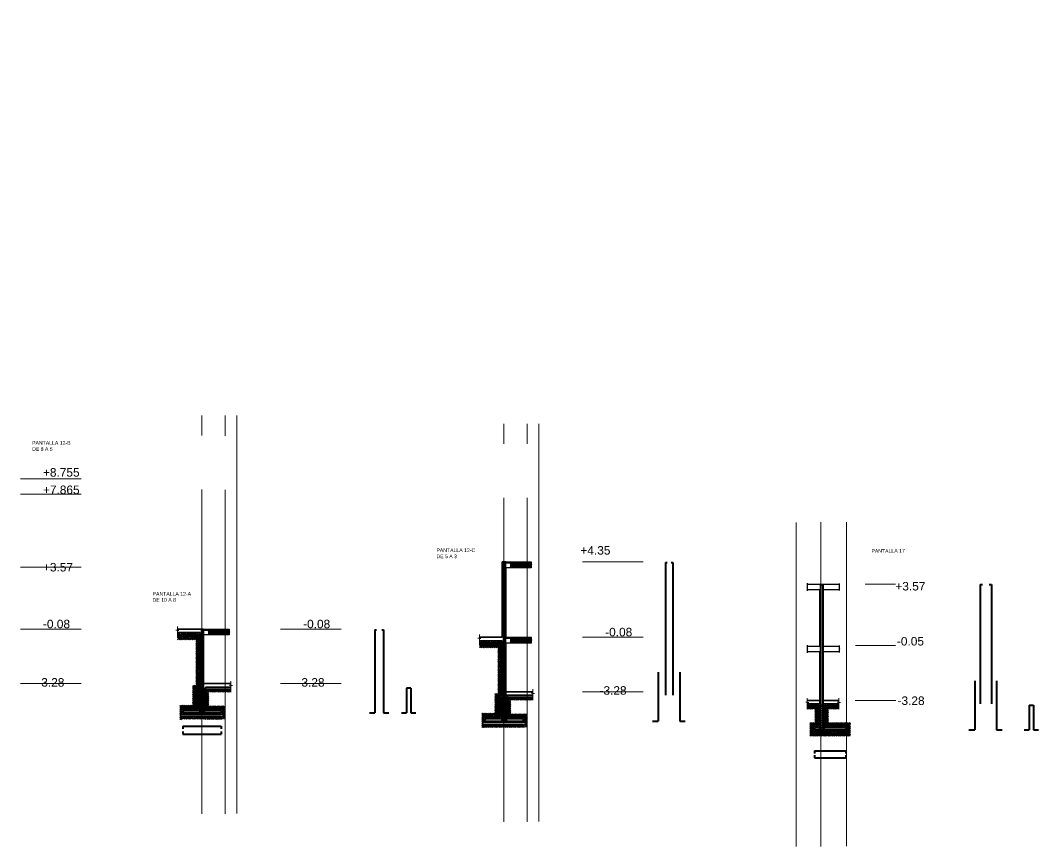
# Model space of a CAD drawing. Header units: millimetres. Extents: x 1130 to 2176, y -195 to 376.
# Drawn here: x 1822.8 to 1882.7, y 72.3 to 120.9 of the extents above; entities that cross this region are included whole.
import ezdxf

# ---------------------------------------------------------------- set-up
doc = ezdxf.new("R2010")
doc.units = ezdxf.units.MM
doc.linetypes.add('CENTER2', pattern=[28.575, 19.05, -3.175, 3.175, -3.175])
for name, color, linetype in [('A- TEXTO 1', 7, 'Continuous'), ('DLOSA', 4, 'Continuous'), ('EDIS-MURO PERIMETRAL', 3, 'Continuous'), ('TEXTURA', 8, 'Continuous')]:
    doc.layers.add(name, color=color, linetype=linetype)
for name, color, linetype, lineweight in [('EDIS-CONCRETO BAJA RESIST', 8, 'Continuous', 9), ('EDIS-EJES COLUMNAS', 9, 'CENTER2', 15), ('EDIS-ESTRIBOS', 3, 'Continuous', 15), ('EDIS-PANTALLAS', 3, 'Continuous', 15), ('EDIS-PEDESTALES', 4, 'Continuous', 13), ('EDIS-PL-DIMENSION', 8, 'Continuous', 13), ('EDIS-REFUERZOS DETALLES', 7, 'Continuous', 40), ('EDIS-TIERRA', 8, 'Continuous', 13), ('Est-PL-DIMENSION', 8, 'Continuous', 13), ('G-ANNO-TEXT', 5, 'Continuous', 9)]:
    doc.layers.add(name, color=color, linetype=linetype, lineweight=lineweight)
doc.styles.add('Arial_1', font='arial.ttf', dxfattribs={"height": 0.2})
doc.styles.add('style1', font='arial.ttf', dxfattribs={"height": 0.2})
pattern_1 = [(0, (0, 0), (0, 6.985), [5.08, -1.905]), (90, (0, 0), (-6.985, 4e-16), [5.08, -1.905])]
pattern_2 = [(50, (-12.89823, 82.06859), (0.142104042, -0.012432487), [0.014859, -0.163449]), (355, (-12.89823, 82.06859), (-0.027489869, 0.149024339), [0.0118872, -0.130759656]), (100.451445, (-12.88639, 82.06756), (0.114614173, 0.136591846), [0.012628207, -0.138910391]), (46.1842, (-12.89823, 82.10822), (0.211441652, -0.032793016), [0.0222885, -0.2451735]), (96.635558, (-12.8806, 82.10548), (0.185175225, 0.192992377), [0.018942318, -0.208365774]), (351.184151, (-12.89823, 82.10822), (0.185175225, 0.192992377), [0.017830774, -0.19613859]), (21, (-12.87842, 82.09831), (0.118259225, -0.0797668546), [0.014859, -0.163449]), (326, (-12.87842, 82.09831), (0.048205582, 0.143666614), [0.0118872, -0.1307592]), (71.451445, (-12.86856, 82.09166), (0.166464807, 0.06389976), [0.012628207, -0.138910151]), (37.5, (-12.89823, 82.06859), (0.0024091105, 0.0659529303), [0, -0.12917424, 0, -0.1327404, 0, -0.1312545]), (7.5, (-12.89823, 82.06859), (0.0521193368, 0.0781408484), [0, -0.07568184, 0, -0.12620244, 0, -0.0500253]), (327.5, (-12.94241, 82.06859), (0.1057606642, -0.0044684203), [0, -0.04953, 0, -0.1545336, 0, -0.2050542]), (317.5, (-12.96222, 82.06859), (0.1155407615, 0.019832663), [0, -0.064389, 0, -0.10262616, 0, -0.1456182])]
pattern_3 = [(45, (15.29358, 0), (6e-17, 0.224506403), [0.15875, -0.15875]), (45, (15.25149, 0.0421), (6e-17, 0.224506403), [0.15875, -0.15875]), (45, (15.2094, 0.08419), (6e-17, 0.224506403), [0.15875, -0.15875]), (135, (15.2094, 0.11225), (-0.224506403, 6e-17), [0.15875, -0.15875]), (135, (15.25149, 0.15435), (-0.224506403, 6e-17), [0.15875, -0.15875]), (135, (15.29358, 0.19644), (-0.224506403, 6e-17), [0.15875, -0.15875])]
pattern_4 = [(50, (4.85512, 81.59413), (0.142104042, -0.012432487), [0.014859, -0.163449]), (355, (4.85512, 81.59413), (-0.027489869, 0.149024339), [0.0118872, -0.130759656]), (100.451445, (4.86696, 81.5931), (0.114614173, 0.136591846), [0.012628207, -0.138910391]), (46.1842, (4.85512, 81.63376), (0.211441652, -0.032793016), [0.0222885, -0.2451735]), (96.635558, (4.87274, 81.63102), (0.185175225, 0.192992377), [0.018942318, -0.208365774]), (351.184151, (4.85512, 81.63376), (0.185175225, 0.192992377), [0.017830774, -0.19613859]), (21, (4.87493, 81.62385), (0.118259225, -0.0797668546), [0.014859, -0.163449]), (326, (4.87493, 81.62385), (0.048205582, 0.143666614), [0.0118872, -0.1307592]), (71.451445, (4.88479, 81.6172), (0.166464807, 0.06389976), [0.012628207, -0.138910151]), (37.5, (4.85512, 81.59413), (0.0024091105, 0.0659529303), [0, -0.12917424, 0, -0.1327404, 0, -0.1312545]), (7.5, (4.85512, 81.59413), (0.0521193368, 0.0781408484), [0, -0.07568184, 0, -0.12620244, 0, -0.0500253]), (327.5, (4.81094, 81.59413), (0.1057606642, -0.0044684203), [0, -0.04953, 0, -0.1545336, 0, -0.2050542]), (317.5, (4.79113, 81.59413), (0.1155407615, 0.019832663), [0, -0.064389, 0, -0.10262616, 0, -0.1456182])]
pattern_5 = [(45, (33.04694, -0.47446), (6e-17, 0.224506403), [0.15875, -0.15875]), (45, (33.00484, -0.43236), (6e-17, 0.224506403), [0.15875, -0.15875]), (45, (32.96275, -0.39027), (6e-17, 0.224506403), [0.15875, -0.15875]), (135, (32.96275, -0.3622), (-0.224506403, 6e-17), [0.15875, -0.15875]), (135, (33.00484, -0.32011), (-0.224506403, 6e-17), [0.15875, -0.15875]), (135, (33.04694, -0.27802), (-0.224506403, 6e-17), [0.15875, -0.15875])]

# ---------------------------------------------------------------- blocks, each defined once
blk = doc.blocks.new('*U1517')
at = {"layer": 'EDIS-REFUERZOS DETALLES', "linetype": 'ByBlock', "const_width": 0.02}
blk.add_lwpolyline([(0, -0.007, -1), (0, 0.007, -1)], format="xyb", close=True, dxfattribs=at)
blk = doc.blocks.new('*U1518')
at = {"layer": 'EDIS-PL-DIMENSION', "color": 0, "linetype": 'ByBlock', "lineweight": -2, "transparency": 16777216, "rotation": 270}
for p in [(1894.58, 7.087), (1894.58, 6.887), (1894.58, 6.687), (1894.58, 6.487), (1894.58, 6.287), (1894.58, 6.087), (1894.58, 5.887), (1894.58, 5.687), (1894.58, 5.487), (1894.58, 5.287), (1894.58, 5.087), (1894.58, 4.887), (1894.58, 4.687), (1894.58, 4.487), (1894.58, 4.287), (1894.58, 4.087), (1894.58, 3.887), (1894.58, 3.687), (1894.58, 3.487), (1894.58, 3.287), (1894.58, 3.087), (1894.58, 2.887), (1894.58, 2.687), (1894.58, 2.487), (1894.58, 2.287), (1894.58, 2.087), (1894.58, 1.887), (1894.58, 1.687), (1894.58, 1.487), (1894.58, 1.287), (1894.58, 1.087), (1894.58, 0.887), (1894.58, 0.687), (1894.58, 0.487), (1894.58, 0.287), (1894.58, 0.087)]:
    blk.add_blockref('*U1517', p, dxfattribs=at)
blk = doc.blocks.new('*U1519')
at = {"layer": 'EDIS-REFUERZOS DETALLES', "linetype": 'ByBlock', "const_width": 0.02}
blk.add_lwpolyline([(0, -0.007, -1), (0, 0.007, -1)], format="xyb", close=True, dxfattribs=at)
blk = doc.blocks.new('*U1520')
at = {"layer": 'EDIS-PL-DIMENSION', "color": 0, "linetype": 'ByBlock', "lineweight": -2, "transparency": 16777216, "rotation": 270}
for p in [(1894.58, 7.087), (1894.58, 6.887), (1894.58, 6.687), (1894.58, 6.487), (1894.58, 6.287), (1894.58, 6.087), (1894.58, 5.887), (1894.58, 5.687), (1894.58, 5.487), (1894.58, 5.287), (1894.58, 5.087), (1894.58, 4.887), (1894.58, 4.687), (1894.58, 4.487), (1894.58, 4.287), (1894.58, 4.087), (1894.58, 3.887), (1894.58, 3.687), (1894.58, 3.487), (1894.58, 3.287), (1894.58, 3.087), (1894.58, 2.887), (1894.58, 2.687), (1894.58, 2.487), (1894.58, 2.287), (1894.58, 2.087), (1894.58, 1.887), (1894.58, 1.687), (1894.58, 1.487), (1894.58, 1.287), (1894.58, 1.087), (1894.58, 0.887), (1894.58, 0.687), (1894.58, 0.487), (1894.58, 0.287), (1894.58, 0.087)]:
    blk.add_blockref('*U1519', p, dxfattribs=at)
blk = doc.blocks.new('*U2533')
at = {"layer": 'EDIS-REFUERZOS DETALLES', "linetype": 'ByBlock', "const_width": 0.02}
blk.add_lwpolyline([(0.008, -0.015, -1), (0.023, -0.016, -1)], format="xyb", close=True, dxfattribs=at)
blk = doc.blocks.new('*U2534')
at = {"layer": 'EDIS-PL-DIMENSION', "color": 0, "linetype": 'ByBlock', "lineweight": -2, "transparency": 16777216}
for p in [(1869.498, 79.296), (1869.648, 79.296), (1869.798, 79.296), (1869.948, 79.296), (1870.098, 79.296), (1870.248, 79.296), (1870.398, 79.296), (1870.548, 79.296), (1870.698, 79.296), (1870.848, 79.296), (1870.998, 79.296), (1871.148, 79.296), (1871.298, 79.296)]:
    blk.add_blockref('*U2533', p, dxfattribs=at)
blk = doc.blocks.new('*U2535')
at = {"layer": 'EDIS-REFUERZOS DETALLES', "linetype": 'ByBlock', "const_width": 0.02}
blk.add_lwpolyline([(0.008, -0.015, -1), (0.023, -0.016, -1)], format="xyb", close=True, dxfattribs=at)
blk = doc.blocks.new('*U2536')
at = {"layer": 'EDIS-PL-DIMENSION', "color": 0, "linetype": 'ByBlock', "lineweight": -2, "transparency": 16777216}
for p in [(1869.498, 79.296), (1869.648, 79.296), (1869.798, 79.296), (1869.948, 79.296), (1870.098, 79.296), (1870.248, 79.296), (1870.398, 79.296), (1870.548, 79.296), (1870.698, 79.296), (1870.848, 79.296), (1870.998, 79.296), (1871.148, 79.296), (1871.298, 79.296)]:
    blk.add_blockref('*U2535', p, dxfattribs=at)

msp = doc.modelspace()

# ---------------------------------------------------------------- hatches: boundary and pattern name
at = {"layer": 'EDIS-CONCRETO BAJA RESIST'}
h = msp.add_hatch(dxfattribs=at)
h.set_pattern_fill('AR-CONC', color=256, scale=0.00078)
h.set_pattern_definition(pattern_2)
h.paths.add_polyline_path([(1833.399, 84.866), (1832.054, 84.866), (1832.054, 84.766), (1833.399, 84.766)])
h = msp.add_hatch(dxfattribs=at)
h.set_pattern_fill('AR-CONC', color=256, scale=0.00078)
h.set_pattern_definition(pattern_4)
h.paths.add_polyline_path([(1851.152, 84.391), (1849.807, 84.391), (1849.807, 84.291), (1851.152, 84.291)])
h = msp.add_hatch(dxfattribs=at)
h.set_pattern_fill('AR-CONC', color=256, scale=0.00078)
h.set_pattern_definition(pattern_2)
h.paths.add_polyline_path([(1834.869, 81.666), (1833.699, 81.666), (1833.699, 81.566), (1834.869, 81.566)])
h.paths.add_polyline_path([(1835.195, 81.666), (1834.869, 81.666), (1834.869, 81.566), (1835.195, 81.566)])
h.paths.add_polyline_path([(1834.545, 80.071), (1834.707, 79.968)])
h.paths.add_polyline_path([(1834.707, 80.068), (1833.499, 80.066), (1833.499, 79.966), (1834.707, 79.968)])
h.paths.add_polyline_path([(1833.499, 80.066), (1832.3, 80.066), (1832.3, 79.966), (1833.499, 79.966)])
h = msp.add_hatch(dxfattribs=at)
h.set_pattern_fill('AR-CONC', color=256, scale=0.00078)
h.set_pattern_definition(pattern_4)
h.paths.add_polyline_path([(1852.622, 81.191), (1851.452, 81.191), (1851.452, 81.091), (1852.622, 81.091)])
h.paths.add_polyline_path([(1852.948, 81.191), (1852.622, 81.191), (1852.622, 81.091), (1852.948, 81.091)])
h.paths.add_polyline_path([(1852.299, 79.597), (1852.46, 79.494)])
h.paths.add_polyline_path([(1852.46, 79.594), (1851.252, 79.591), (1851.252, 79.491), (1852.46, 79.494)])
h.paths.add_polyline_path([(1851.252, 79.591), (1850.054, 79.591), (1850.054, 79.491), (1851.252, 79.491)])
h = msp.add_hatch(dxfattribs=at)
h.set_pattern_fill('AR-CONC', color=256, scale=0.00078)
h.set_pattern_definition([(50, (-24.71147, 80.58843), (0.142104042, -0.012432487), [0.014859, -0.163449]), (355, (-24.71147, 80.58843), (-0.027489869, 0.149024339), [0.0118872, -0.130759656]), (100.451445, (-24.69963, 80.58739), (0.114614173, 0.136591846), [0.012628207, -0.138910391]), (46.1842, (-24.71147, 80.62805), (0.211441652, -0.032793016), [0.0222885, -0.2451735]), (96.635558, (-24.69385, 80.62532), (0.185175225, 0.192992377), [0.018942318, -0.208365774]), (351.184151, (-24.71147, 80.62805), (0.185175225, 0.192992377), [0.017830774, -0.19613859]), (21, (-24.69166, 80.61814), (0.118259225, -0.0797668546), [0.014859, -0.163449]), (326, (-24.69166, 80.61814), (0.048205582, 0.143666614), [0.0118872, -0.1307592]), (71.451445, (-24.68181, 80.6115), (0.166464807, 0.06389976), [0.012628207, -0.138910151]), (37.5, (-24.711475, 80.588425), (0.0024091105, 0.0659529303), [0, -0.12917424, 0, -0.1327404, 0, -0.1312545]), (7.5, (-24.711475, 80.588425), (0.0521193368, 0.0781408484), [0, -0.07568184, 0, -0.12620244, 0, -0.0500253]), (327.5, (-24.755656, 80.588425), (0.1057606642, -0.0044684203), [0, -0.04953, 0, -0.1545336, 0, -0.2050542]), (317.5, (-24.77547, 80.588425), (0.1155407615, 0.019832663), [0, -0.064389, 0, -0.10262616, 0, -0.1456182])])
h.paths.add_polyline_path([(1870.936, 80.671), (1870.123, 80.671), (1870.123, 80.571), (1870.936, 80.571)])
h.paths.add_polyline_path([(1869.723, 80.671), (1869.079, 80.671), (1869.079, 80.571), (1869.723, 80.571)])
h.paths.add_polyline_path([(1871.423, 79.071), (1869.873, 79.071), (1869.873, 78.971), (1871.423, 78.971)])
h.paths.add_polyline_path([(1869.873, 79.071), (1869.423, 79.071), (1869.423, 78.971), (1869.873, 78.971)])
at = {"layer": 'EDIS-TIERRA'}
h = msp.add_hatch(dxfattribs=at)
h.set_pattern_fill('EARTH', color=256, scale=0.025, angle=45)
h.set_pattern_definition(pattern_3)
h.paths.add_polyline_path([(1833.399, 84.766), (1832.054, 84.766), (1832.054, 84.438), (1833.145, 84.438), (1833.145, 81.766), (1832.952, 81.766), (1832.952, 80.602), (1832.199, 80.602), (1832.199, 79.742), (1832.299, 79.742), (1832.299, 80.366), (1833.299, 80.366), (1833.299, 81.666), (1833.399, 81.666)])
h = msp.add_hatch(dxfattribs=at)
h.set_pattern_fill('EARTH', color=256, scale=0.025, angle=45)
h.set_pattern_definition(pattern_5)
h.paths.add_polyline_path([(1851.152, 84.291), (1849.807, 84.291), (1849.807, 83.963), (1850.899, 83.963), (1850.899, 81.291), (1850.705, 81.291), (1850.705, 80.128), (1849.952, 80.128), (1849.952, 79.268), (1850.052, 79.268), (1850.052, 79.891), (1851.052, 79.891), (1851.052, 81.191), (1851.152, 81.191)])
h = msp.add_hatch(dxfattribs=at)
h.set_pattern_fill('EARTH', color=256, scale=0.025, angle=45)
h.set_pattern_definition([(45, (-12.89823, 82.06859), (5e-17, 0.224506403), [0.15875, -0.15875]), (45, (-12.94032, 82.11069), (5e-17, 0.224506403), [0.15875, -0.15875]), (45, (-12.98242, 82.15278), (5e-17, 0.224506403), [0.15875, -0.15875]), (135, (-12.98242, 82.18084), (-0.224506403, 5e-17), [0.15875, -0.15875]), (135, (-12.94032, 82.22294), (-0.224506403, 5e-17), [0.15875, -0.15875]), (135, (-12.89823, 82.26503), (-0.224506403, 5e-17), [0.15875, -0.15875])])
h.paths.add_polyline_path([(1834.869, 81.566), (1833.699, 81.566), (1833.699, 81.366), (1834.869, 81.366)])
h.paths.add_polyline_path([(1835.195, 81.533), (1835.195, 81.566), (1834.869, 81.566), (1834.869, 81.366), (1835.195, 81.366)])
h.paths.add_polyline_path([(1834.713, 79.963), (1832.294, 79.966), (1832.294, 79.768), (1834.713, 79.766)])
h.paths.add_polyline_path([(1834.557, 79.961), (1834.713, 79.766)], flags=16)
h = msp.add_hatch(dxfattribs=at)
h.set_pattern_fill('EARTH', color=256, scale=0.025, angle=45)
h.set_pattern_definition(pattern_3)
h.paths.add_polyline_path([(1833.899, 81.366), (1833.699, 81.366), (1833.699, 80.366), (1834.699, 80.366), (1834.699, 79.786), (1834.869, 79.786), (1834.869, 80.566), (1833.899, 80.566)])
h = msp.add_hatch(dxfattribs=at)
h.set_pattern_fill('EARTH', color=256, scale=0.025, angle=45)
h.set_pattern_definition([(45, (4.85512, 81.59413), (5e-17, 0.224506403), [0.15875, -0.15875]), (45, (4.81303, 81.63623), (5e-17, 0.224506403), [0.15875, -0.15875]), (45, (4.77093, 81.67832), (5e-17, 0.224506403), [0.15875, -0.15875]), (135, (4.77093, 81.70639), (-0.224506403, 5e-17), [0.15875, -0.15875]), (135, (4.81303, 81.74848), (-0.224506403, 5e-17), [0.15875, -0.15875]), (135, (4.85512, 81.79057), (-0.224506403, 5e-17), [0.15875, -0.15875])])
h.paths.add_polyline_path([(1852.622, 81.091), (1851.452, 81.091), (1851.452, 80.891), (1852.622, 80.891)])
h.paths.add_polyline_path([(1852.948, 81.059), (1852.948, 81.091), (1852.622, 81.091), (1852.622, 80.891), (1852.948, 80.891)])
h.paths.add_polyline_path([(1852.466, 79.489), (1850.048, 79.491), (1850.048, 79.294), (1852.466, 79.291)])
h.paths.add_polyline_path([(1852.31, 79.487), (1852.466, 79.291)], flags=16)
h = msp.add_hatch(dxfattribs=at)
h.set_pattern_fill('EARTH', color=256, scale=0.025, angle=45)
h.set_pattern_definition(pattern_5)
h.paths.add_polyline_path([(1851.652, 80.891), (1851.452, 80.891), (1851.452, 79.891), (1852.452, 79.891), (1852.452, 79.312), (1852.622, 79.312), (1852.622, 80.091), (1851.652, 80.091)])
h = msp.add_hatch(dxfattribs=at)
h.set_pattern_fill('EARTH', color=256, scale=0.025, angle=45)
h.set_pattern_definition([(45, (-24.71147, 80.58843), (0, 0.224506403), [0.15875, -0.15875]), (45, (-24.75357, 80.63052), (0, 0.224506403), [0.15875, -0.15875]), (45, (-24.79566, 80.67261), (0, 0.224506403), [0.15875, -0.15875]), (135, (-24.79566, 80.70068), (-0.224506403, 0), [0.15875, -0.15875]), (135, (-24.75357, 80.74277), (-0.224506403, 0), [0.15875, -0.15875]), (135, (-24.71147, 80.78487), (-0.224506403, 0), [0.15875, -0.15875])])
h.paths.add_polyline_path([(1871.388, 78.971), (1869.873, 78.971), (1869.873, 78.771), (1871.388, 78.771)])
h.paths.add_polyline_path([(1869.873, 78.971), (1869.423, 78.971), (1869.423, 79.071), (1869.423, 79.371), (1869.723, 79.371), (1869.723, 80.571), (1869.079, 80.571), (1869.079, 80.534), (1869.079, 80.371), (1869.523, 80.371), (1869.523, 79.571), (1869.223, 79.571), (1869.223, 78.771), (1869.873, 78.771)])
h.paths.add_polyline_path([(1871.388, 79.571), (1870.323, 79.571), (1870.323, 80.371), (1870.936, 80.371), (1870.936, 80.534), (1870.936, 80.571), (1870.123, 80.571), (1870.123, 79.371), (1871.388, 79.371)])
h.paths.add_polyline_path([(1871.623, 79.571), (1871.388, 79.571), (1871.388, 79.371), (1871.423, 79.371), (1871.423, 79.071), (1871.423, 78.971), (1871.388, 78.971), (1871.388, 78.771), (1871.623, 78.771)])
at = {"layer": 'TEXTURA'}
h = msp.add_hatch(dxfattribs=at)
h.set_pattern_fill('ANGLE', color=0)
h.set_pattern_definition(pattern_1)
h.paths.add_polyline_path([(1834.337, 120.85, 1), (1834.355, 120.85, 1)])
h.paths.add_polyline_path([(1834.45, 120.85, 1), (1834.432, 120.85, 1)])
h.paths.add_polyline_path([(1834.527, 120.85, 1), (1834.545, 120.85, 1)])
h.paths.add_polyline_path([(1834.545, 120.793, 1), (1834.527, 120.793, 1)])
h.paths.add_polyline_path([(1834.355, 120.793, 1), (1834.337, 120.793, 1)])
h.paths.add_polyline_path([(1834.432, 120.793, 1), (1834.45, 120.793, 1)])
h = msp.add_hatch(dxfattribs=at)
h.set_pattern_fill('ANGLE', color=0)
h.set_pattern_definition([(0, (-0.041, -0.941), (0, 6.985), [5.08, -1.905]), (90, (-0.041, -0.941), (-6.985, 4e-16), [5.08, -1.905])])
h.paths.add_polyline_path([(1834.296, 119.909, 1), (1834.314, 119.909, 1)])
h.paths.add_polyline_path([(1834.409, 119.909, 1), (1834.391, 119.909, 1)])
h.paths.add_polyline_path([(1834.486, 119.909, 1), (1834.504, 119.909, 1)])
h.paths.add_polyline_path([(1834.504, 119.852, 1), (1834.486, 119.852, 1)])
h.paths.add_polyline_path([(1834.314, 119.852, 1), (1834.296, 119.852, 1)])
h.paths.add_polyline_path([(1834.391, 119.852, 1), (1834.409, 119.852, 1)])
h = msp.add_hatch(dxfattribs=at)
h.set_pattern_fill('ANGLE', color=0)
h.set_pattern_definition([(0, (0, -0.197), (0, 6.985), [5.08, -1.905]), (90, (0, -0.197), (-6.985, 4e-16), [5.08, -1.905])])
h.paths.add_polyline_path([(1834.296, 119.712, 1), (1834.314, 119.712, 1)])
h.paths.add_polyline_path([(1834.296, 119.655, 1), (1834.314, 119.655, 1)])
h.paths.add_polyline_path([(1834.391, 119.655, 1), (1834.409, 119.655, 1)])
h.paths.add_polyline_path([(1834.391, 119.712, 1), (1834.409, 119.712, 1)])
h.paths.add_polyline_path([(1834.504, 119.655, 1), (1834.486, 119.655, 1)])
h.paths.add_polyline_path([(1834.504, 119.712, 1), (1834.486, 119.712, 1)])
h = msp.add_hatch(dxfattribs=at)
h.set_pattern_fill('ANGLE', color=0)
h.set_pattern_definition(pattern_1)
h.paths.add_polyline_path([(1834.296, 119.712, 1), (1834.314, 119.712, 1)])
h.paths.add_polyline_path([(1834.296, 119.655, 1), (1834.314, 119.655, 1)])
h.paths.add_polyline_path([(1834.409, 119.655, 1), (1834.391, 119.655, 1)])
h.paths.add_polyline_path([(1834.391, 119.712, 1), (1834.409, 119.712, 1)])
h.paths.add_polyline_path([(1834.486, 119.712, 1), (1834.504, 119.712, 1)])
h.paths.add_polyline_path([(1834.504, 119.655, 1), (1834.486, 119.655, 1)])

# ---------------------------------------------------------------- linework, layer by layer
at = {"layer": 'DLOSA', "ltscale": 0.2}
for p, q in [((1851.352, 89.021), (1852.852, 89.021)), ((1851.352, 88.701), (1852.852, 88.701)), ((1869.079, 87.721), (1870.963, 87.721)), ((1869.079, 87.401), (1869.823, 87.401)), ((1870.023, 87.401), (1870.963, 87.401)), ((1833.599, 85.066), (1835.099, 85.066)), ((1833.599, 84.746), (1835.099, 84.746)), ((1851.352, 84.591), (1852.852, 84.591)), ((1851.352, 84.271), (1852.852, 84.271)), ((1869.079, 84.071), (1869.823, 84.071)), ((1870.023, 84.071), (1870.963, 84.071)), ((1869.079, 83.751), (1869.823, 83.751)), ((1870.023, 83.751), (1870.963, 83.751))]:
    msp.add_line(p, q, dxfattribs=at)
at = {"layer": 'DLOSA', "color": 6, "ltscale": 0.2}
for p, q in [((1851.352, 88.966), (1852.852, 88.966)), ((1833.599, 85.011), (1835.099, 85.011)), ((1851.352, 84.536), (1852.852, 84.536))]:
    msp.add_line(p, q, dxfattribs=at)
at = {"layer": 'DLOSA', "color": 3, "ltscale": 0.2}
for p, q in [((1851.652, 88.901), (1852.052, 88.901)), ((1851.652, 88.851), (1852.052, 88.851)), ((1851.652, 88.801), (1852.052, 88.801)), ((1851.652, 88.751), (1852.052, 88.751)), ((1851.702, 88.701), (1851.702, 88.951)), ((1851.752, 88.701), (1851.752, 88.951)), ((1851.802, 88.701), (1851.802, 88.951)), ((1851.852, 88.701), (1851.852, 88.951)), ((1851.902, 88.701), (1851.902, 88.951)), ((1851.952, 88.701), (1851.952, 88.951)), ((1852.002, 88.701), (1852.002, 88.951)), ((1852.152, 88.901), (1852.552, 88.901)), ((1852.152, 88.851), (1852.552, 88.851)), ((1852.152, 88.801), (1852.552, 88.801)), ((1852.152, 88.751), (1852.552, 88.751)), ((1852.202, 88.701), (1852.202, 88.951)), ((1852.252, 88.701), (1852.252, 88.951)), ((1852.302, 88.701), (1852.302, 88.951)), ((1852.352, 88.701), (1852.352, 88.951)), ((1852.402, 88.701), (1852.402, 88.951)), ((1852.452, 88.701), (1852.452, 88.951)), ((1852.502, 88.701), (1852.502, 88.951)), ((1852.652, 88.901), (1852.852, 88.901)), ((1852.652, 88.851), (1852.852, 88.851)), ((1852.652, 88.801), (1852.852, 88.801)), ((1852.652, 88.751), (1852.852, 88.751)), ((1852.702, 88.701), (1852.702, 88.951)), ((1852.752, 88.701), (1852.752, 88.951)), ((1852.802, 88.701), (1852.802, 88.951)), ((1833.949, 84.746), (1833.949, 84.996)), ((1833.999, 84.746), (1833.999, 84.996)), ((1834.049, 84.746), (1834.049, 84.996)), ((1834.099, 84.746), (1834.099, 84.996)), ((1834.149, 84.746), (1834.149, 84.996)), ((1834.199, 84.746), (1834.199, 84.996)), ((1834.249, 84.746), (1834.249, 84.996)), ((1834.449, 84.746), (1834.449, 84.996)), ((1834.499, 84.746), (1834.499, 84.996)), ((1834.549, 84.746), (1834.549, 84.996)), ((1834.599, 84.746), (1834.599, 84.996)), ((1834.649, 84.746), (1834.649, 84.996)), ((1834.699, 84.746), (1834.699, 84.996)), ((1834.749, 84.746), (1834.749, 84.996)), ((1834.949, 84.746), (1834.949, 84.996)), ((1834.999, 84.746), (1834.999, 84.996)), ((1835.049, 84.746), (1835.049, 84.996)), ((1833.899, 84.946), (1834.299, 84.946)), ((1833.899, 84.896), (1834.299, 84.896)), ((1833.899, 84.846), (1834.299, 84.846)), ((1833.899, 84.796), (1834.299, 84.796)), ((1834.399, 84.946), (1834.799, 84.946)), ((1834.399, 84.896), (1834.799, 84.896)), ((1834.399, 84.846), (1834.799, 84.846)), ((1834.399, 84.796), (1834.799, 84.796)), ((1834.899, 84.946), (1835.099, 84.946)), ((1834.899, 84.896), (1835.099, 84.896)), ((1834.899, 84.846), (1835.099, 84.846)), ((1834.899, 84.796), (1835.099, 84.796)), ((1851.652, 84.471), (1852.052, 84.471)), ((1851.652, 84.421), (1852.052, 84.421)), ((1851.702, 84.271), (1851.702, 84.521)), ((1851.752, 84.271), (1851.752, 84.521)), ((1851.802, 84.271), (1851.802, 84.521)), ((1851.852, 84.271), (1851.852, 84.521)), ((1851.902, 84.271), (1851.902, 84.521)), ((1851.952, 84.271), (1851.952, 84.521)), ((1852.002, 84.271), (1852.002, 84.521)), ((1852.152, 84.471), (1852.552, 84.471)), ((1852.152, 84.421), (1852.552, 84.421)), ((1852.202, 84.271), (1852.202, 84.521)), ((1852.252, 84.271), (1852.252, 84.521)), ((1852.302, 84.271), (1852.302, 84.521)), ((1852.352, 84.271), (1852.352, 84.521)), ((1852.402, 84.271), (1852.402, 84.521)), ((1852.452, 84.271), (1852.452, 84.521)), ((1852.502, 84.271), (1852.502, 84.521)), ((1852.652, 84.471), (1852.852, 84.471)), ((1852.652, 84.421), (1852.852, 84.421)), ((1852.702, 84.271), (1852.702, 84.521)), ((1852.752, 84.271), (1852.752, 84.521)), ((1852.802, 84.271), (1852.802, 84.521)), ((1851.652, 84.371), (1852.052, 84.371)), ((1851.652, 84.321), (1852.052, 84.321)), ((1852.152, 84.371), (1852.552, 84.371)), ((1852.152, 84.321), (1852.552, 84.321)), ((1852.652, 84.371), (1852.852, 84.371)), ((1852.652, 84.321), (1852.852, 84.321))]:
    msp.add_line(p, q, dxfattribs=at)
at = {"layer": 'DLOSA', "color": 2}
for p, q in [((1852.822, 88.851), (1852.882, 88.851)), ((1852.822, 88.851), (1852.852, 88.841)), ((1852.852, 89.021), (1852.852, 88.861)), ((1852.852, 88.861), (1852.882, 88.851)), ((1852.852, 88.841), (1852.852, 88.681)), ((1835.099, 85.066), (1835.099, 84.906)), ((1835.069, 84.896), (1835.129, 84.896)), ((1835.069, 84.896), (1835.099, 84.886)), ((1835.099, 84.906), (1835.129, 84.896)), ((1835.099, 84.886), (1835.099, 84.726)), ((1852.822, 84.421), (1852.882, 84.421)), ((1852.822, 84.421), (1852.852, 84.411)), ((1852.852, 84.591), (1852.852, 84.431)), ((1852.852, 84.431), (1852.882, 84.421)), ((1852.852, 84.411), (1852.852, 84.251))]:
    msp.add_line(p, q, dxfattribs=at)
at = {"layer": 'DLOSA', "ltscale": 0.2, "const_width": 0.01}
for points in [[(1851.397, 88.976, -1), (1851.407, 88.976)], [(1851.497, 88.976, -1), (1851.507, 88.976)], [(1851.597, 88.976, -1), (1851.607, 88.976)], [(1851.607, 88.901, 1), (1851.597, 88.901)], [(1851.607, 88.751, 1), (1851.597, 88.751)], [(1851.697, 88.976, -1), (1851.707, 88.976)], [(1851.797, 88.976, -1), (1851.807, 88.976)], [(1851.897, 88.976, -1), (1851.907, 88.976)], [(1851.997, 88.976, -1), (1852.007, 88.976)], [(1852.107, 88.976, 1), (1852.097, 88.976)], [(1852.107, 88.901, 1), (1852.097, 88.901)], [(1852.107, 88.751, 1), (1852.097, 88.751)], [(1852.207, 88.976, 1), (1852.197, 88.976)], [(1852.307, 88.976, 1), (1852.297, 88.976)], [(1852.407, 88.976, 1), (1852.397, 88.976)], [(1852.507, 88.976, 1), (1852.497, 88.976)], [(1852.607, 88.976, 1), (1852.597, 88.976)], [(1852.607, 88.901, 1), (1852.597, 88.901)], [(1852.607, 88.751, 1), (1852.597, 88.751)], [(1852.707, 88.976, 1), (1852.697, 88.976)], [(1852.807, 88.976, 1), (1852.797, 88.976)], [(1833.644, 85.021, -1), (1833.654, 85.021)], [(1833.744, 85.021, -1), (1833.754, 85.021)], [(1833.844, 85.021, -1), (1833.854, 85.021)], [(1833.944, 85.021, -1), (1833.954, 85.021)], [(1834.044, 85.021, -1), (1834.054, 85.021)], [(1834.144, 85.021, -1), (1834.154, 85.021)], [(1834.244, 85.021, -1), (1834.254, 85.021)], [(1834.354, 85.021, 1), (1834.344, 85.021)], [(1834.454, 85.021, 1), (1834.444, 85.021)], [(1834.554, 85.021, 1), (1834.544, 85.021)], [(1834.654, 85.021, 1), (1834.644, 85.021)], [(1834.754, 85.021, 1), (1834.744, 85.021)], [(1834.854, 85.021, 1), (1834.844, 85.021)], [(1834.954, 85.021, 1), (1834.944, 85.021)], [(1835.054, 85.021, 1), (1835.044, 85.021)], [(1833.854, 84.946, 1), (1833.844, 84.946)], [(1833.854, 84.796, 1), (1833.844, 84.796)], [(1834.354, 84.946, 1), (1834.344, 84.946)], [(1834.354, 84.796, 1), (1834.344, 84.796)], [(1834.854, 84.946, 1), (1834.844, 84.946)], [(1834.854, 84.796, 1), (1834.844, 84.796)], [(1851.397, 84.546, -1), (1851.407, 84.546)], [(1851.497, 84.546, -1), (1851.507, 84.546)], [(1851.597, 84.546, -1), (1851.607, 84.546)], [(1851.607, 84.471, 1), (1851.597, 84.471)], [(1851.697, 84.546, -1), (1851.707, 84.546)], [(1851.797, 84.546, -1), (1851.807, 84.546)], [(1851.897, 84.546, -1), (1851.907, 84.546)], [(1851.997, 84.546, -1), (1852.007, 84.546)], [(1852.107, 84.546, 1), (1852.097, 84.546)], [(1852.107, 84.471, 1), (1852.097, 84.471)], [(1852.207, 84.546, 1), (1852.197, 84.546)], [(1852.307, 84.546, 1), (1852.297, 84.546)], [(1852.407, 84.546, 1), (1852.397, 84.546)], [(1852.507, 84.546, 1), (1852.497, 84.546)], [(1852.607, 84.546, 1), (1852.597, 84.546)], [(1852.607, 84.471, 1), (1852.597, 84.471)], [(1852.707, 84.546, 1), (1852.697, 84.546)], [(1852.807, 84.546, 1), (1852.797, 84.546)], [(1851.607, 84.321, 1), (1851.597, 84.321)], [(1852.107, 84.321, 1), (1852.097, 84.321)], [(1852.607, 84.321, 1), (1852.597, 84.321)]]:
    msp.add_lwpolyline(points, format="xyb", dxfattribs=at)
at = {"layer": 'DLOSA', "ltscale": 0.2}
for points in [[(1851.652, 88.701), (1851.652, 88.901), (1851.702, 88.951), (1852.002, 88.951), (1852.052, 88.901), (1852.052, 88.701)], [(1852.152, 88.701), (1852.152, 88.901), (1852.202, 88.951), (1852.502, 88.951), (1852.552, 88.901), (1852.552, 88.701)], [(1852.652, 88.701), (1852.652, 88.901), (1852.702, 88.951), (1852.852, 88.951)], [(1833.899, 84.746), (1833.899, 84.946), (1833.949, 84.996), (1834.249, 84.996), (1834.299, 84.946), (1834.299, 84.746)], [(1834.399, 84.746), (1834.399, 84.946), (1834.449, 84.996), (1834.749, 84.996), (1834.799, 84.946), (1834.799, 84.746)], [(1834.899, 84.746), (1834.899, 84.946), (1834.949, 84.996), (1835.099, 84.996)], [(1851.652, 84.271), (1851.652, 84.471), (1851.702, 84.521), (1852.002, 84.521), (1852.052, 84.471), (1852.052, 84.271)], [(1852.152, 84.271), (1852.152, 84.471), (1852.202, 84.521), (1852.502, 84.521), (1852.552, 84.471), (1852.552, 84.271)], [(1852.652, 84.271), (1852.652, 84.471), (1852.702, 84.521), (1852.852, 84.521)]]:
    msp.add_lwpolyline(points, dxfattribs=at)
at = {"layer": 'DLOSA', "color": 2}
for points in [[(1869.079, 87.772), (1869.079, 87.561), (1869.109, 87.551), (1869.049, 87.551), (1869.079, 87.541), (1869.079, 87.33)], [(1870.963, 87.762), (1870.963, 87.561), (1870.993, 87.551), (1870.933, 87.551), (1870.963, 87.541), (1870.963, 87.343)], [(1869.079, 84.122), (1869.079, 83.911), (1869.109, 83.901), (1869.049, 83.901), (1869.079, 83.891), (1869.079, 83.68)], [(1870.963, 84.112), (1870.963, 83.911), (1870.993, 83.901), (1870.933, 83.901), (1870.963, 83.891), (1870.963, 83.693)]]:
    msp.add_lwpolyline(points, dxfattribs=at)
at = {"layer": 'EDIS-CONCRETO BAJA RESIST'}
for p, q in [((1833.699, 81.566), (1835.195, 81.566)), ((1851.452, 81.091), (1852.948, 81.091)), ((1869.079, 80.571), (1869.723, 80.571)), ((1870.123, 80.571), (1870.936, 80.571)), ((1832.272, 79.966), (1834.636, 79.966)), ((1850.026, 79.491), (1852.389, 79.491)), ((1869.423, 78.971), (1871.423, 78.971))]:
    msp.add_line(p, q, dxfattribs=at)
at = {"layer": 'EDIS-EJES COLUMNAS', "linetype": 'CENTER2'}
for p, q in [((1833.499, 74.22), (1833.499, 97.623)), ((1834.869, 74.209), (1834.869, 97.623)), ((1851.252, 73.746), (1851.252, 97.148)), ((1852.622, 73.735), (1852.622, 97.148)), ((1868.423, 72.283), (1868.423, 92.271)), ((1869.873, 72.299), (1869.873, 92.172)), ((1871.388, 72.317), (1871.388, 92.067))]:
    msp.add_line(p, q, dxfattribs=at)
at = {"layer": 'EDIS-EJES COLUMNAS', "linetype": 'ByBlock'}
for p, q in [((1835.549, 74.235), (1835.549, 97.623)), ((1853.302, 73.76), (1853.302, 97.148))]:
    msp.add_line(p, q, dxfattribs=at)
at = {"layer": 'EDIS-ESTRIBOS', "linetype": 'ByBlock'}
for p, q in [((1833.624, 81.441), (1833.374, 81.441)), ((1833.624, 81.291), (1833.374, 81.291)), ((1833.624, 81.141), (1833.374, 81.141)), ((1833.624, 80.991), (1833.374, 80.991)), ((1833.624, 80.841), (1833.374, 80.841)), ((1851.377, 80.966), (1851.127, 80.966)), ((1851.377, 80.816), (1851.127, 80.816)), ((1833.624, 80.691), (1833.374, 80.691)), ((1833.624, 80.541), (1833.374, 80.541)), ((1833.624, 80.391), (1833.374, 80.391)), ((1851.377, 80.666), (1851.127, 80.666)), ((1851.377, 80.516), (1851.127, 80.516)), ((1851.377, 80.366), (1851.127, 80.366)), ((1851.377, 80.216), (1851.127, 80.216)), ((1869.798, 80.496), (1870.048, 80.496)), ((1869.798, 80.396), (1870.048, 80.396)), ((1869.798, 80.296), (1870.048, 80.296)), ((1851.377, 80.066), (1851.127, 80.066)), ((1851.377, 79.916), (1851.127, 79.916)), ((1869.798, 80.196), (1870.048, 80.196)), ((1869.798, 80.096), (1870.048, 80.096)), ((1869.798, 79.996), (1870.048, 79.996)), ((1869.798, 79.896), (1870.048, 79.896)), ((1869.798, 79.796), (1870.048, 79.796)), ((1869.798, 79.696), (1870.048, 79.696)), ((1869.798, 79.596), (1870.048, 79.596)), ((1869.798, 79.496), (1870.048, 79.496)), ((1869.798, 79.396), (1870.048, 79.396))]:
    msp.add_line(p, q, dxfattribs=at)
at = {"layer": 'EDIS-MURO PERIMETRAL', "lineweight": 35}
for p, q in [((1869.823, 87.401), (1869.823, 84.071)), ((1870.023, 87.401), (1870.023, 84.071)), ((1869.823, 83.751), (1869.823, 80.671)), ((1870.023, 83.751), (1870.023, 80.671))]:
    msp.add_line(p, q, dxfattribs=at)
at = {"layer": 'EDIS-PANTALLAS', "lineweight": 35}
for p, q in [((1851.152, 89.021), (1851.152, 84.591)), ((1851.152, 89.021), (1851.352, 89.021)), ((1851.352, 88.701), (1851.352, 84.591)), ((1833.599, 85.066), (1832.054, 85.066)), ((1833.399, 84.866), (1832.054, 84.866)), ((1833.399, 84.866), (1833.399, 81.666)), ((1833.599, 84.746), (1833.599, 81.866)), ((1851.152, 84.591), (1849.807, 84.591)), ((1851.152, 84.391), (1849.807, 84.391)), ((1851.152, 84.391), (1851.152, 81.191)), ((1851.352, 84.271), (1851.352, 81.191)), ((1833.599, 81.866), (1835.195, 81.866)), ((1833.699, 81.666), (1835.195, 81.666)), ((1851.352, 81.391), (1852.948, 81.391)), ((1851.352, 81.191), (1852.948, 81.191)), ((1869.079, 80.871), (1869.823, 80.871)), ((1870.023, 80.871), (1870.936, 80.871)), ((1832.299, 80.366), (1833.299, 80.366)), ((1832.299, 80.366), (1832.299, 80.066)), ((1833.699, 80.366), (1834.699, 80.366)), ((1834.699, 80.366), (1834.699, 80.066)), ((1869.079, 80.671), (1869.823, 80.671)), ((1870.023, 80.671), (1870.936, 80.671)), ((1832.299, 80.066), (1834.699, 80.066)), ((1850.052, 79.891), (1851.052, 79.891)), ((1850.052, 79.891), (1850.052, 79.591)), ((1851.452, 79.891), (1852.452, 79.891)), ((1852.452, 79.891), (1852.452, 79.591)), ((1850.052, 79.591), (1852.452, 79.591)), ((1869.423, 79.371), (1869.423, 79.071)), ((1869.423, 79.371), (1869.723, 79.371)), ((1869.423, 79.071), (1871.423, 79.071)), ((1870.123, 79.371), (1871.423, 79.371)), ((1871.423, 79.371), (1871.423, 79.071))]:
    msp.add_line(p, q, dxfattribs=at)
at = {"layer": 'EDIS-PEDESTALES', "lineweight": 35}
for p, q in [((1833.299, 81.666), (1833.299, 80.366)), ((1833.399, 81.666), (1833.299, 81.666)), ((1833.699, 81.666), (1833.699, 80.366)), ((1851.052, 81.191), (1851.052, 79.891)), ((1851.152, 81.191), (1851.052, 81.191)), ((1851.452, 81.191), (1851.452, 79.891)), ((1869.723, 80.671), (1869.723, 79.371)), ((1870.123, 80.671), (1870.123, 79.371))]:
    msp.add_line(p, q, dxfattribs=at)
at = {"layer": 'EDIS-PL-DIMENSION'}
for p, q in [((1826.391, 93.901), (1822.825, 93.901)), ((1826.391, 93.011), (1822.825, 93.011)), ((1826.391, 88.716), (1822.825, 88.716)), ((1859.438, 89.021), (1855.872, 89.021)), ((1874.267, 87.721), (1872.484, 87.721)), ((1826.391, 85.066), (1822.825, 85.066)), ((1841.685, 85.066), (1838.119, 85.066)), ((1832.054, 84.796), (1832.054, 84.596)), ((1859.438, 84.591), (1855.872, 84.591)), ((1849.807, 84.321), (1849.807, 84.121)), ((1874.267, 84.101), (1871.916, 84.101)), ((1826.391, 81.866), (1822.825, 81.866)), ((1835.195, 81.533), (1835.195, 81.366)), ((1841.685, 81.866), (1838.119, 81.866)), ((1852.948, 81.059), (1852.948, 80.891)), ((1859.438, 81.391), (1855.872, 81.391)), ((1874.294, 80.871), (1871.889, 80.871)), ((1869.079, 80.534), (1869.079, 80.371)), ((1870.936, 80.534), (1870.936, 80.371)), ((1832.299, 80.066), (1832.199, 80.066)), ((1850.052, 79.591), (1849.952, 79.591)), ((1869.423, 79.071), (1869.423, 78.971)), ((1871.423, 79.071), (1871.423, 78.971))]:
    msp.add_line(p, q, dxfattribs=at)
at = {"layer": 'EDIS-REFUERZOS DETALLES', "linetype": 'ByBlock'}
for p, q in [((1851.227, 88.991), (1851.227, 79.666)), ((1851.227, 88.991), (1851.322, 88.991)), ((1851.322, 88.991), (1851.322, 79.666)), ((1860.74, 88.991), (1860.74, 81.191)), ((1860.74, 88.991), (1860.835, 88.991)), ((1861.076, 88.991), (1861.171, 88.991)), ((1861.171, 88.991), (1861.171, 81.191)), ((1869.853, 87.691), (1869.853, 79.146)), ((1869.853, 87.691), (1869.993, 87.691)), ((1869.993, 87.691), (1869.993, 79.146)), ((1879.24, 87.691), (1879.24, 80.671)), ((1879.24, 87.691), (1879.38, 87.691)), ((1879.777, 87.691), (1879.917, 87.691)), ((1879.917, 87.691), (1879.917, 80.671)), ((1833.474, 85.036), (1833.474, 80.141)), ((1833.474, 85.036), (1833.569, 85.036)), ((1833.569, 85.036), (1833.569, 80.141)), ((1843.663, 85.036), (1843.663, 80.141)), ((1843.663, 85.036), (1843.758, 85.036)), ((1844.073, 85.036), (1844.168, 85.036)), ((1844.168, 85.036), (1844.168, 80.141)), ((1860.309, 82.541), (1860.309, 79.666)), ((1861.58, 82.541), (1861.58, 79.666)), ((1878.925, 82.021), (1878.925, 79.146)), ((1880.199, 82.021), (1880.199, 79.146)), ((1833.374, 81.591), (1833.374, 80.141)), ((1833.624, 81.591), (1833.374, 81.591)), ((1833.624, 81.591), (1833.624, 80.141)), ((1845.524, 81.591), (1845.524, 80.141)), ((1845.774, 81.591), (1845.524, 81.591)), ((1845.774, 81.591), (1845.774, 80.141)), ((1851.127, 81.116), (1851.127, 79.666)), ((1851.377, 81.116), (1851.127, 81.116)), ((1851.377, 81.116), (1851.377, 79.666)), ((1832.374, 80.291), (1834.624, 80.291)), ((1832.374, 80.291), (1832.374, 80.141)), ((1834.624, 80.291), (1834.624, 80.141)), ((1869.798, 80.596), (1869.798, 79.146)), ((1869.798, 80.596), (1870.048, 80.596)), ((1870.048, 80.596), (1870.048, 79.146)), ((1882.129, 80.596), (1882.129, 79.146)), ((1882.129, 80.596), (1882.379, 80.596)), ((1882.379, 80.596), (1882.379, 79.146)), ((1832.374, 80.141), (1834.624, 80.141)), ((1843.353, 80.141), (1843.663, 80.141)), ((1844.168, 80.141), (1844.478, 80.141)), ((1845.224, 80.141), (1845.524, 80.141)), ((1845.774, 80.141), (1846.074, 80.141)), ((1850.127, 79.816), (1852.377, 79.816)), ((1850.127, 79.816), (1850.127, 79.666)), ((1850.127, 79.666), (1852.377, 79.666)), ((1852.377, 79.816), (1852.377, 79.666)), ((1859.979, 79.666), (1860.309, 79.666)), ((1861.58, 79.666), (1861.91, 79.666)), ((1832.374, 79.359), (1834.624, 79.359)), ((1832.374, 79.359), (1832.374, 79.209)), ((1832.374, 79.042), (1832.374, 78.892)), ((1834.624, 79.359), (1834.624, 79.209)), ((1834.624, 79.042), (1834.624, 78.892)), ((1869.498, 79.296), (1871.348, 79.296)), ((1869.498, 79.296), (1869.498, 79.146)), ((1869.498, 79.146), (1871.348, 79.146)), ((1871.348, 79.296), (1871.348, 79.146)), ((1878.57, 79.146), (1878.925, 79.146)), ((1880.199, 79.146), (1880.537, 79.146)), ((1881.829, 79.146), (1882.129, 79.146)), ((1882.379, 79.146), (1882.679, 79.146)), ((1832.374, 78.892), (1834.624, 78.892)), ((1869.498, 77.911), (1869.498, 77.761)), ((1869.498, 77.911), (1871.348, 77.911)), ((1871.348, 77.911), (1871.348, 77.761)), ((1869.498, 77.652), (1869.498, 77.502)), ((1869.498, 77.502), (1871.348, 77.502)), ((1871.348, 77.652), (1871.348, 77.502))]:
    msp.add_line(p, q, dxfattribs=at)
at = {"layer": 'EDIS-REFUERZOS DETALLES', "linetype": 'ByBlock', "const_width": 0.02}
for points in [[(1851.25, 88.891, -1), (1851.235, 88.891)], [(1851.25, 88.691, -1), (1851.235, 88.691)], [(1851.315, 88.891, -1), (1851.3, 88.891)], [(1851.315, 88.691, -1), (1851.3, 88.691)], [(1851.25, 88.491, -1), (1851.235, 88.491)], [(1851.25, 88.291, -1), (1851.235, 88.291)], [(1851.25, 88.091, -1), (1851.235, 88.091)], [(1851.315, 88.491, -1), (1851.3, 88.491)], [(1851.315, 88.291, -1), (1851.3, 88.291)], [(1851.315, 88.091, -1), (1851.3, 88.091)], [(1851.25, 87.891, -1), (1851.235, 87.891)], [(1851.25, 87.691, -1), (1851.235, 87.691)], [(1851.25, 87.491, -1), (1851.235, 87.491)], [(1851.315, 87.891, -1), (1851.3, 87.891)], [(1851.315, 87.691, -1), (1851.3, 87.691)], [(1851.315, 87.491, -1), (1851.3, 87.491)], [(1851.25, 87.291, -1), (1851.235, 87.291)], [(1851.25, 87.091, -1), (1851.235, 87.091)], [(1851.25, 86.891, -1), (1851.235, 86.891)], [(1851.315, 87.291, -1), (1851.3, 87.291)], [(1851.315, 87.091, -1), (1851.3, 87.091)], [(1851.315, 86.891, -1), (1851.3, 86.891)], [(1851.25, 86.691, -1), (1851.235, 86.691)], [(1851.25, 86.491, -1), (1851.235, 86.491)], [(1851.25, 86.291, -1), (1851.235, 86.291)], [(1851.315, 86.691, -1), (1851.3, 86.691)], [(1851.315, 86.491, -1), (1851.3, 86.491)], [(1851.315, 86.291, -1), (1851.3, 86.291)], [(1851.25, 86.091, -1), (1851.235, 86.091)], [(1851.25, 85.891, -1), (1851.235, 85.891)], [(1851.25, 85.691, -1), (1851.235, 85.691)], [(1851.315, 86.091, -1), (1851.3, 86.091)], [(1851.315, 85.891, -1), (1851.3, 85.891)], [(1851.315, 85.691, -1), (1851.3, 85.691)], [(1851.25, 85.491, -1), (1851.235, 85.491)], [(1851.25, 85.291, -1), (1851.235, 85.291)], [(1851.25, 85.091, -1), (1851.235, 85.091)], [(1851.315, 85.491, -1), (1851.3, 85.491)], [(1851.315, 85.291, -1), (1851.3, 85.291)], [(1851.315, 85.091, -1), (1851.3, 85.091)], [(1833.497, 84.965, -1), (1833.482, 84.966)], [(1833.497, 84.765, -1), (1833.482, 84.766)], [(1833.497, 84.565, -1), (1833.482, 84.566)], [(1833.562, 84.965, -1), (1833.547, 84.966)], [(1833.562, 84.765, -1), (1833.547, 84.766)], [(1833.562, 84.565, -1), (1833.547, 84.566)], [(1851.25, 84.891, -1), (1851.235, 84.891)], [(1851.25, 84.691, -1), (1851.235, 84.691)], [(1851.25, 84.491, -1), (1851.235, 84.491)], [(1851.315, 84.891, -1), (1851.3, 84.891)], [(1851.315, 84.691, -1), (1851.3, 84.691)], [(1851.315, 84.491, -1), (1851.3, 84.491)], [(1833.497, 84.365, -1), (1833.482, 84.366)], [(1833.497, 84.165, -1), (1833.482, 84.166)], [(1833.497, 83.965, -1), (1833.482, 83.966)], [(1833.562, 84.365, -1), (1833.547, 84.366)], [(1833.562, 84.165, -1), (1833.547, 84.166)], [(1833.562, 83.965, -1), (1833.547, 83.966)], [(1851.25, 84.291, -1), (1851.235, 84.291)], [(1851.25, 84.091, -1), (1851.235, 84.091)], [(1851.25, 83.891, -1), (1851.235, 83.891)], [(1851.315, 84.291, -1), (1851.3, 84.291)], [(1851.315, 84.091, -1), (1851.3, 84.091)], [(1851.315, 83.891, -1), (1851.3, 83.891)], [(1833.497, 83.765, -1), (1833.482, 83.766)], [(1833.497, 83.565, -1), (1833.482, 83.566)], [(1833.497, 83.365, -1), (1833.482, 83.366)], [(1833.562, 83.765, -1), (1833.547, 83.766)], [(1833.562, 83.565, -1), (1833.547, 83.566)], [(1833.562, 83.365, -1), (1833.547, 83.366)], [(1851.25, 83.691, -1), (1851.235, 83.691)], [(1851.25, 83.491, -1), (1851.235, 83.491)], [(1851.25, 83.291, -1), (1851.235, 83.291)], [(1851.315, 83.691, -1), (1851.3, 83.691)], [(1851.315, 83.491, -1), (1851.3, 83.491)], [(1851.315, 83.291, -1), (1851.3, 83.291)], [(1833.497, 83.165, -1), (1833.482, 83.166)], [(1833.497, 82.965, -1), (1833.482, 82.966)], [(1833.497, 82.765, -1), (1833.482, 82.766)], [(1833.562, 83.165, -1), (1833.547, 83.166)], [(1833.562, 82.965, -1), (1833.547, 82.966)], [(1833.562, 82.765, -1), (1833.547, 82.766)], [(1851.25, 83.091, -1), (1851.235, 83.091)], [(1851.25, 82.891, -1), (1851.235, 82.891)], [(1851.25, 82.691, -1), (1851.235, 82.691)], [(1851.315, 83.091, -1), (1851.3, 83.091)], [(1851.315, 82.891, -1), (1851.3, 82.891)], [(1851.315, 82.691, -1), (1851.3, 82.691)], [(1833.497, 82.565, -1), (1833.482, 82.566)], [(1833.497, 82.365, -1), (1833.482, 82.366)], [(1833.497, 82.165, -1), (1833.482, 82.166)], [(1833.562, 82.565, -1), (1833.547, 82.566)], [(1833.562, 82.365, -1), (1833.547, 82.366)], [(1833.562, 82.165, -1), (1833.547, 82.166)], [(1851.25, 82.491, -1), (1851.235, 82.491)], [(1851.25, 82.291, -1), (1851.235, 82.291)], [(1851.25, 82.091, -1), (1851.235, 82.091)], [(1851.315, 82.491, -1), (1851.3, 82.491)], [(1851.315, 82.291, -1), (1851.3, 82.291)], [(1851.315, 82.091, -1), (1851.3, 82.091)], [(1833.497, 81.965, -1), (1833.482, 81.966)], [(1833.497, 81.765, -1), (1833.482, 81.766)], [(1833.562, 81.965, -1), (1833.547, 81.966)], [(1833.562, 81.765, -1), (1833.547, 81.766)], [(1851.25, 81.891, -1), (1851.235, 81.891)], [(1851.25, 81.691, -1), (1851.235, 81.691)], [(1851.25, 81.491, -1), (1851.235, 81.491)], [(1851.315, 81.891, -1), (1851.3, 81.891)], [(1851.315, 81.691, -1), (1851.3, 81.691)], [(1851.315, 81.491, -1), (1851.3, 81.491)], [(1851.25, 81.291, -1), (1851.235, 81.291)], [(1851.315, 81.291, -1), (1851.3, 81.291)], [(1832.383, 80.272, -1), (1832.398, 80.272, -1)], [(1869.506, 79.281, -1), (1869.521, 79.281, -1)]]:
    msp.add_lwpolyline(points, format="xyb", dxfattribs=at)
for points in [[(1832.381, 80.276, -1), (1832.396, 80.275, -1)], [(1832.383, 80.272, -1), (1832.398, 80.272, -1)], [(1832.531, 80.276, -1), (1832.546, 80.275, -1)], [(1832.681, 80.276, -1), (1832.696, 80.275, -1)], [(1832.831, 80.276, -1), (1832.846, 80.275, -1)], [(1832.981, 80.276, -1), (1832.996, 80.275, -1)], [(1833.131, 80.276, -1), (1833.146, 80.275, -1)], [(1833.281, 80.276, -1), (1833.296, 80.275, -1)], [(1833.431, 80.276, -1), (1833.446, 80.275, -1)], [(1833.581, 80.276, -1), (1833.596, 80.275, -1)], [(1833.731, 80.276, -1), (1833.746, 80.275, -1)], [(1833.881, 80.276, -1), (1833.896, 80.275, -1)], [(1834.031, 80.276, -1), (1834.046, 80.275, -1)], [(1834.181, 80.276, -1), (1834.196, 80.275, -1)], [(1834.331, 80.276, -1), (1834.346, 80.275, -1)], [(1834.481, 80.276, -1), (1834.496, 80.275, -1)], [(1834.597, 80.276, -1), (1834.612, 80.275, -1)], [(1832.381, 80.156, -1), (1832.396, 80.156, -1)], [(1832.531, 80.156, -1), (1832.546, 80.156, -1)], [(1832.681, 80.156, -1), (1832.696, 80.156, -1)], [(1832.831, 80.156, -1), (1832.846, 80.156, -1)], [(1832.981, 80.156, -1), (1832.996, 80.156, -1)], [(1833.131, 80.156, -1), (1833.146, 80.156, -1)], [(1833.281, 80.156, -1), (1833.296, 80.156, -1)], [(1833.431, 80.156, -1), (1833.446, 80.156, -1)], [(1833.581, 80.156, -1), (1833.596, 80.156, -1)], [(1833.731, 80.156, -1), (1833.746, 80.156, -1)], [(1833.881, 80.156, -1), (1833.896, 80.156, -1)], [(1834.031, 80.156, -1), (1834.046, 80.156, -1)], [(1834.181, 80.156, -1), (1834.196, 80.156, -1)], [(1834.331, 80.156, -1), (1834.346, 80.156, -1)], [(1834.481, 80.156, -1), (1834.496, 80.156, -1)], [(1834.597, 80.156, -1), (1834.612, 80.156, -1)], [(1850.135, 79.802, -1), (1850.15, 79.801, -1)], [(1850.135, 79.682, -1), (1850.15, 79.681, -1)], [(1850.285, 79.802, -1), (1850.3, 79.801, -1)], [(1850.285, 79.682, -1), (1850.3, 79.681, -1)], [(1850.435, 79.802, -1), (1850.45, 79.801, -1)], [(1850.435, 79.682, -1), (1850.45, 79.681, -1)], [(1850.585, 79.802, -1), (1850.6, 79.801, -1)], [(1850.585, 79.682, -1), (1850.6, 79.681, -1)], [(1850.735, 79.802, -1), (1850.75, 79.801, -1)], [(1850.735, 79.682, -1), (1850.75, 79.681, -1)], [(1850.885, 79.802, -1), (1850.9, 79.801, -1)], [(1850.885, 79.682, -1), (1850.9, 79.681, -1)], [(1851.035, 79.802, -1), (1851.05, 79.801, -1)], [(1851.035, 79.682, -1), (1851.05, 79.681, -1)], [(1851.185, 79.802, -1), (1851.2, 79.801, -1)], [(1851.185, 79.682, -1), (1851.2, 79.681, -1)], [(1851.335, 79.802, -1), (1851.35, 79.801, -1)], [(1851.335, 79.682, -1), (1851.35, 79.681, -1)], [(1851.485, 79.802, -1), (1851.5, 79.801, -1)], [(1851.485, 79.682, -1), (1851.5, 79.681, -1)], [(1851.635, 79.802, -1), (1851.65, 79.801, -1)], [(1851.635, 79.682, -1), (1851.65, 79.681, -1)], [(1851.785, 79.802, -1), (1851.8, 79.801, -1)], [(1851.785, 79.682, -1), (1851.8, 79.681, -1)], [(1851.935, 79.802, -1), (1851.95, 79.801, -1)], [(1851.935, 79.682, -1), (1851.95, 79.681, -1)], [(1852.085, 79.802, -1), (1852.1, 79.801, -1)], [(1852.085, 79.682, -1), (1852.1, 79.681, -1)], [(1852.235, 79.802, -1), (1852.25, 79.801, -1)], [(1852.235, 79.682, -1), (1852.25, 79.681, -1)], [(1852.35, 79.802, -1), (1852.365, 79.801, -1)], [(1852.35, 79.682, -1), (1852.365, 79.681, -1)]]:
    msp.add_lwpolyline(points, format="xyb", close=True, dxfattribs=at)
at = {"layer": 'Est-PL-DIMENSION'}
for p, q in [((1833.399, 84.766), (1832.054, 84.766)), ((1851.152, 84.291), (1849.807, 84.291))]:
    msp.add_line(p, q, dxfattribs=at)
for points in [[(1832.054, 84.757), (1832.054, 84.979), (1832.148, 84.985), (1831.96, 85.008), (1832.054, 85.017), (1832.054, 85.23)], [(1849.807, 84.283), (1849.807, 84.505), (1849.901, 84.511), (1849.713, 84.534), (1849.807, 84.542), (1849.807, 84.755)], [(1835.195, 81.533), (1835.195, 81.755), (1835.288, 81.762), (1835.101, 81.784), (1835.195, 81.793), (1835.195, 82.006)], [(1852.948, 81.059), (1852.948, 81.281), (1853.042, 81.287), (1852.854, 81.31), (1852.948, 81.318), (1852.948, 81.531)], [(1869.079, 80.534), (1869.079, 80.756), (1869.173, 80.762), (1868.985, 80.785), (1869.079, 80.793), (1869.079, 81.006)], [(1870.936, 80.534), (1870.936, 80.756), (1871.03, 80.762), (1870.842, 80.785), (1870.936, 80.793), (1870.936, 81.006)]]:
    msp.add_lwpolyline(points, dxfattribs=at)

# ---------------------------------------------------------------- block references
at = {"layer": 'EDIS-PL-DIMENSION'}
for name, p in [('*U1518', (-24.711, 80.588)), ('*U1520', (-24.602, 80.588)), ('*U2534', (0, 0)), ('*U2536', (0, -0.119))]:
    msp.add_blockref(name, p, dxfattribs=at)

# ---------------------------------------------------------------- texts
at = {"layer": 'A- TEXTO 1', "style": 'style1'}
for s, p in [('+8.755', (1824.153, 94.034)), ('+7.865', (1824.153, 93.011)), ('+4.35', (1855.744, 89.45, -882)), ('+3.57', (1824.153, 88.461, -882)), ('+3.57', (1874.257, 87.343, -882)), ('-0.08', (1824.153, 85.122, -882)), ('-0.08', (1839.447, 85.122, -882)), ('-0.08', (1857.2, 84.647, -882)), ('-0.05', (1874.348, 84.108, -882)), ('-3.28', (1823.821, 81.689, -882)), ('-3.28', (1839.114, 81.689, -882)), ('-3.28', (1856.867, 81.214, -882)), ('-3.28', (1874.385, 80.613, -882))]:
    msp.add_text(s, height=0.5, rotation=0, dxfattribs=at).set_placement(p)
at = {"layer": 'G-ANNO-TEXT', "color": 7, "char_height": 0.216, "width": 2.4558, "attachment_point": 1, "style": 'Arial_1'}
for s, insert in [('\\pxt5;PANTALLA 12-B\\PDE 8 A 5', (1823.515, 96.125)), ('\\pxt5;PANTALLA 12-C\\PDE 5 A 3', (1847.281, 89.817)), ('\\pxt5;PANTALLA 17', (1872.851, 89.775)), ('\\pxt5;PANTALLA 12-A\\PDE 10 A 8', (1830.597, 87.256))]:
    msp.add_mtext(s, dxfattribs=dict(at, insert=insert))

doc.saveas('drawing.dxf')
